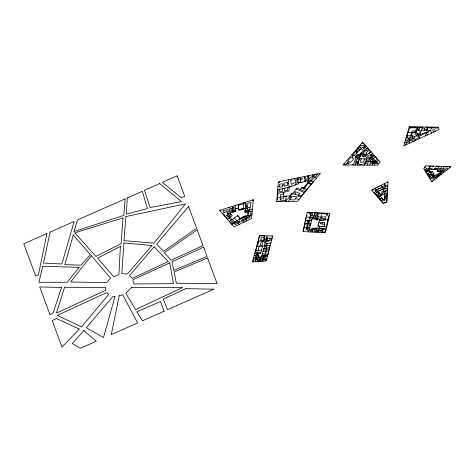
<?xml version="1.0" encoding="UTF-8"?>
<svg xmlns="http://www.w3.org/2000/svg" width="475" height="475" viewBox="0 0 475 475"><rect width="100%" height="100%" fill="white"/><g stroke="black" fill="none" stroke-linecap="round" stroke-linejoin="round"><path stroke-width="0.71" d="M291.81 179.087L291.81 180.049L290.558 180.405L291.389 184.336L295.777 182.281L295.123 179.182L294.185 179.366L294.067 178.624M279.466 186.111L279.478 184.353L282.281 183.665L282.536 186.461L279.508 187.263L279.466 186.111L277.976 186.533M245.397 210.431L245.474 202.208L246.555 207.89L243.568 208.561M383.325 189.068L383.331 188.516L384.121 188.397L384.067 189.436L383.551 189.543M282.684 188.617L282.655 191.277L279.644 191.888L279.799 189.264M291.876 186.206L291.876 185.909L289.026 186.717M384.655 199.108L384.608 200.551L384.091 200.812L380.392 196.193M384.346 199.173L384.584 194.269M283.717 196.567L283.913 192.138M383.468 191.259L383.58 189.014M385.023 188.729L385.178 186.028L386.27 185.832L386.335 185.197L385.522 185.404L384.572 183.498M386.05 196.021L385.528 196.127M387.214 188.29L386.484 201.75L383.468 203.128L378.551 197.416M383.794 191.199L383.705 192.85L382.25 193.135L382.149 194.738M284.762 188.153L284.59 190.926L287.512 190.291L287.803 187.477M250.782 211.387L250.604 214.083L251.97 213.845M244.862 202.403L244.791 203.324L244.197 203.484L244.263 202.593M249.624 211.601L249.737 210.063L248.597 210.205L248.467 211.814M384.762 191.027L384.708 191.746L385.682 191.556L385.753 190.849M276.759 201.596L278.356 181.842L320.435 173.232L297.356 201.513L276.759 201.596L285.588 200.112M247.451 210.057L247.594 208.377L245.409 208.84M250.105 215.769L249.589 215.858L249.476 216.772L248.146 217.069L247.54 215.626L247.897 211.921M248.455 215.472L248.271 213.079L248.686 213.026L248.805 211.755M250.159 215.181L249.939 217.532L245.991 219.462M278.16 189.632L277.37 199.803L276.895 199.898M279.698 181.569L279.597 182.412L278.291 182.643M261.167 240.967L261.113 242.844L260.674 243.117L260.567 245.029L259.973 246.145M266.249 248.146L266.16 248.74L263.649 248.71L263.328 250.046L266.386 249.814M428.984 165.959L428.919 166.416L429.727 166.428M257.248 253.644L257.135 254.357L256.304 254.44L256.464 253.697M269.046 240.308L268.197 241.33L266.113 241.567M286.336 201.56L286.71 199.381L287.375 199.346L288.693 198.247L289.512 195.967M249.203 210.128L249.28 209.73M256.001 258.887L257.189 258.816L256.928 259.7L254.802 259.843L255.057 258.988L256.001 258.887L256.185 257.949M262.627 240.849L262.319 242.41L262.687 242.594L261.547 246.044M322.341 222.49L321.979 224.289L324.829 224.075L324.253 226.421M327.928 219.836L328.795 215.507L329.424 215.454M257.765 253.614L257.503 254.885L256.518 255.455M264.634 235.802L263.429 241.448L263.993 241.425L263.833 241.989L265.192 241.941M285.279 201.56L286.473 196.009L290.587 195.955M267.17 235.867L266.172 240.487L271.664 240.148M264.474 248.306L265.02 245.801L270.311 245.403M266.528 248.122L266.908 246.388L265.27 246.543L265.02 245.801M304.867 223.951L304.843 222.935M318.927 228.131L318.636 229.425L317.751 228.914L318.012 228.137M269.61 238.486L269.456 239.162L271.261 239.056L271.552 238.07L266.6 238.515M262.248 240.878L262.438 240.065L260.585 240.19L261.351 237.72L264.237 237.66M257.64 253.62L257.961 252.463L255.782 252.575L255.485 253.757M266.071 245.723L266.635 243.348M265.448 251.245L265.216 252.231L266.356 252.1L265.762 253.602L262.889 253.864L262.313 254.321M266.059 251.198L266.511 249.298L269.367 249.084M263.293 256.969L261.612 256.868L263.726 248.372L269.681 247.843M263.898 255.212L265.798 254.743L265.715 255.075M309.641 183.439L309.522 183.944L310.086 184.193L310.43 183.807M322.056 228.428L320.465 228.101L319.532 231.248L321.195 231.307L322.056 228.428L325.333 228.552L325.945 228.101L327.798 220.471L327.245 219.836M253.769 258.097L252.955 261.458L253.341 261.856M264.569 258.988L262.907 259.843L263.809 257.866L263.483 257.877L263.738 257.046L263.328 256.815L262.2 261.28M308.988 227.329L309.077 226.979L307.96 227.377M308.542 231.836L312.687 217.229M255.758 250.907L259.552 236.271L260.235 235.832L264.593 235.992M257.521 246.305L258.827 241.158M255.954 257.961L256.595 255.455M255.342 261.725L255.835 259.789M257.978 255.378L258.436 253.567M258.424 261.523L258.56 260.995M254.648 253.81L260.65 253.424L262.544 245.979M305.11 223.939L303.406 230.666L303.703 231.586M312.592 230.262L307.224 230.138L307.533 229.104L305.811 229.401L306.054 228.54L306.785 228.517L307.064 227.418M321.504 226.409L321.421 226.723L323.327 226.415M258.05 250.764L259.219 246.192M259.184 259.029L260.068 259L258.946 260.977L258.121 261.007L259.641 257.26L260.965 257.414M324.104 224.129L324.556 222.383L321.45 222.532L321.07 223.826L320.31 223.838L320.631 222.573L318.772 222.662M318.185 232.328L319.74 226.403L318.155 224.895M310.846 231.954L311.826 228.237L319.283 228.131M374.306 165.11L374.977 162.575L378.462 160.2M255.586 255.508L255.069 257.42L256.108 257.337M255.318 259.813L255.039 260.852L255.586 260.757M267.651 254.927L268.713 250.996M362.122 165.057L362.211 164.736L359.225 164.712L359.112 165.039M259.867 261.434L261.108 256.88L267.407 256.684M306.529 223.868L306.69 223.28L309.094 222.846L309.32 222.49L308.732 222.377L309.409 220.685M307.242 227.412L308.233 223.784M424.009 130.263L424.668 128.096L422.228 128.113M314.788 212.604L313.013 219.04L316.172 218.916M312.111 232.02L313.156 228.22M326.883 213.922L326.414 215.228L327.613 215.258L327.685 213.566L327.162 213.21L326.883 213.922L318.553 213.513L317.181 218.488L314.284 218.601L315.305 215.217L314.569 215.252L315.121 213.334L315.905 213.334L316.219 212.669M319.556 219.83L317.739 226.397L326.913 226.427M321.925 232.518L323.042 228.463M262.907 261.238L263.393 259.475M357.586 158.852L358.874 158.864L357.859 161.678L355.728 161.601L356.725 158.828L357.586 158.852L358.031 157.29L359.438 157.308L360.317 154.886M320.013 219.83L321.955 212.954M408.173 132.626L409.521 127.894L417.145 127.787M322.008 216.974L321.551 218.577L324.556 218.53L324.348 219.29L325.339 219.29M406.956 135.785L407.859 132.614M265.483 256.743L265.133 257.961L263.607 257.45M266.428 240.469L265.567 243.449L270.946 242.951M317.959 212.758L315.911 219.824L328.421 219.836M263.957 256.043L263.827 256.47L265.834 256.346L266.036 255.71L264.147 255.58L263.957 256.043L261.844 256.108M268.993 247.902L269.717 245.444M307.61 223.25L308.121 221.51L309.166 221.445M256.987 261.618L258.869 255.33L254.172 255.586M314.022 232.115L315.21 228.19M374.217 162.533L373.944 163.412L372.774 163.406M316.059 228.166L315.715 229.253L314.878 229.283M310.003 212.972L309.593 214.261L310.893 214.338L311.457 213.085M417.442 126.855L415.079 134.318L420.102 134.502L422.613 126.95M444.042 166.393L442.463 171.362L439.791 173.286M411.32 135.826L412.318 132.721M317.134 219.83L317.526 218.613L318.761 218.565L319.283 216.648L317.692 216.636M417.317 134.401L417.668 133.309L419.425 133.297L420.417 130.625L417.169 130.494L416.349 133.327L417.668 133.309M314.391 228.202L313.85 229.876L312.704 229.847M357.473 165.033L360.757 154.892L356.891 154.838L353.436 165.015M438.021 171.374L438.152 170.976L439.054 170.988L438.924 171.374M267.455 238.509L267.692 237.767L266.475 237.726L266.036 238.883L263.975 238.901M413.826 132.757L414.438 130.886L412.175 130.851L411.297 132.697M418.653 130.566L419.763 127.241M307.052 220.703L307.242 220.127L308.02 220.228L307.776 220.697M308.352 220.697L308.18 221.208L307.295 221.166L307.497 220.697M308.934 220.691L309.148 220.044L310.169 220.073L309.961 220.685L311.19 220.679L311.754 218.827L312.36 218.322L310.941 217.17L310.038 218.797L308.988 218.803L311 215.062L312.253 215.021L312.954 213.21L307.046 212.729M355.068 165.021L356.208 161.619M361.321 158.828L360.222 162.106L363.452 162.112L364.64 158.888M414.693 132.774L415.726 129.705L417.092 129.693L417.952 127.258L422.418 127.532M288.699 201.548L291.502 193.242L301.756 196.122M426.146 127.015L426.016 127.413L427.53 127.431M315.727 232.204L317.104 228.137M360.614 154.886L358.061 162.391L356.482 162.361L356.185 163.234L358.061 163.204M405.543 145.053L407.33 140.155M430.433 166.001L429.572 168.53L432.113 168.595L431.852 169.314M323.914 219.83L323.689 220.495L319.319 220.685M439.808 171.368L440.307 169.902L441.892 169.818L442.302 168.649L439.327 168.595L438.9 169.848L440.307 169.902M440.753 168.595L441.53 166.321M441.845 171.368L442.005 170.893L440.604 170.905L440.42 171.368M410.685 135.82L411.754 132.709M325.149 219.836L326.177 216.855L320.809 217.01M369.633 165.086L371.028 161.084L365.988 160.942M352.355 165.009L352.587 164.35L353.667 164.332M357.135 165.033L357.598 163.715L358.465 163.727L358.767 162.848L358.174 162.854M364.551 165.062L366.688 158.929L359.492 158.798M372.18 165.098L373.403 161.589L370.856 161.565M366.777 160.948L366.445 161.874L365.667 161.862M367.246 165.074L368.707 160.96M433.853 169.349L434.055 168.779L438.063 168.809M434.702 168.785L434.969 168.037L436.109 168.067L435.818 168.791M438.971 166.244L437.154 171.374L442.463 171.362L443.585 172.538M406.933 138.023L407.728 135.791M408.933 138.047L408.405 139.513L409.503 139.549M426.497 130.304L427.672 127.039M357.705 154.844L357.532 155.319L358.138 155.343L358.328 154.856M358.827 154.862L358.673 155.277L359.533 155.283L359.682 154.874M367.347 160.954L366.474 163.364L365.144 163.358M429.887 165.989L428.693 169.266L425.279 171.184M359.937 158.804L359.338 159.273M431.822 127.116L430.623 130.382L431.615 132.982M315.026 218.571L316.896 213.518L318.553 213.513M406.636 135.779L412.923 135.838L412.086 138.088L405.994 138.011M412.918 135.838L412.561 136.8L410.501 136.758L409.254 140.232L410.002 142.987M428.628 131.278L428.224 132.353L426.39 133.077L425.962 132.958L426.182 132.377M291.24 197.172L290.284 199.714L294.755 199.981L296.762 196.602L291.769 196.068L291.24 197.172L290.183 197.149M431.965 166.048L431.811 166.452L433.485 166.487L433.651 166.096M436.293 166.173L436.151 166.547L437.552 166.565L437.718 166.208M439.553 166.262L438.823 166.666M445.71 166.44L445.538 166.891L447.545 166.98L447.753 166.499M366.136 158.917L365.97 159.339L366.546 159.339M419.413 134.478L420.227 134.128M370.001 161.031L369.847 161.393L368.564 161.352M220.014 210.882L220.388 210.134M266.576 245.682L267.283 243.289M295.028 194.233L295.771 193.159L294.601 192.577L295.438 191.668L299.915 193.545L298.389 195.178M298.573 195.231L297.938 196.151L300.954 197.101M376.046 162.498L375.392 163.382L376.681 163.608L377.708 162.569L376.895 161.737L376.046 162.498L375.517 162.207M352.978 155.141L352.058 156.317L353.127 156.768L352.236 157.896L351.096 157.243L347.641 160.972L350.348 162.545L353.952 159.006L352.236 157.896M300.158 189.483L302.035 187.197L307.052 189.632M307.657 182.513L308.661 181.29L309.694 181.788L309.403 182.103L309.759 183.107L310.703 183.51L312.17 183.362M356.921 151.733L355.876 153.009L356.25 153.188M304.303 188.302L305.318 187.073L304.992 186.847L306.648 185.458L306.339 185.297L307.764 183.647L309.136 183.202M292.481 193.515L297.035 188.1L305.306 191.775M310.276 180.494L313.411 176.759L316.427 178.143M359.492 146.674L356.113 150.403L356.689 150.694L359.812 147.024M311.202 184.163L304.79 191.544M352.497 154.963L355.912 151.044M311.368 181.011L314.545 177.401M303.472 187.898L308.091 182.715M310.412 180.553L310.05 180.951L311.404 181.61L311.772 181.207M313.09 181.83L312.942 182.412M354.113 155.551L361.232 148.586L365.673 145.564M348.763 161.5L345.562 164.979L343.9 163.94M301.079 195.932L304.202 192.589L296.252 189.032M304.938 188.611L304.309 189.198L303.127 188.735L303.501 188.296L302.605 187.868L302.147 188.343L301.352 188.029M439.589 173.126L438.781 173.844L438.455 173.601M436.691 175.127L439.286 172.882L441.174 174.402M310.139 223.683L310.858 223.072M440.764 174.076L441.127 173.779L440.592 173.286L440.171 173.595M376.01 189.786L375.03 190.558L375.404 191.075L377.548 189.745L377.097 188.955L376.01 189.786L375.143 188.243M429.946 178.843L436.353 174.877L438.496 176.474M435.973 177.341L435.545 177.668L436.264 178.208M436.287 177.632L438.134 176.207M373.243 161.072L374.745 159.915L373.878 159.006L372.287 159.968M378.818 192.197L378.569 192.387L380.73 194.904L380.992 194.732M443.27 172.211L441.714 171.902M229.324 221.528L237.672 215.448L240.326 218.559M362.087 155.384L364.212 153.835L363.624 153.176L362.847 153.728L362.401 153.211L366.237 150.427L366.587 150.818L368.386 149.566L367.389 148.479M372.566 153.449L369.948 155.331L369.532 154.791L367.81 155.937L367.288 155.978L366.439 154.957M222.377 213.59L226.943 211.114L227.501 214.688M369.491 159.416L370.642 158.597L371.005 159L372.655 157.819L371.919 157.059L370.28 158.217L370.642 158.597M372.275 157.433L374.597 155.776M371.064 151.733L363.458 157.041L360.394 153.348L367.905 148.117M376.883 158.395L376.562 158.614L375.968 157.967L376.313 157.736M224.918 216.493L229.888 213.02L235.867 211.304L235.101 205.485M378.409 188.765L379.406 188.076L379.513 188.427L380.885 188.165L380.653 187.399L384.851 185.476L384.162 183.706M364.848 154.773L366.789 153.431L366.1 152.6L369.271 150.361L370.732 151.964M377.554 159.161L373.825 161.732L371.818 159.434M374.068 155.171L367.971 159.357L365.032 155.942M251.875 214.884L244.589 216.131L241.995 217.419L231.824 224.384L237.429 220.56L239.109 224.485M224.123 215.579L224.859 215.074L224.17 214.474L223.523 214.896M226.07 217.805L228.243 216.321L228.944 217.051L230.019 216.327L228.695 214.819L227.567 215.644L228.243 216.321M230.262 222.597L233.522 220.37L232.477 219.236M230.987 223.428L234.181 221.243L235.048 222.175M375.119 160.841L376.348 161.637M375.571 156.887L370.411 160.384L368.861 158.745M362.953 156.435L364.384 155.462L363.808 154.791L364.456 154.322L365.554 155.58M366.498 157.652L367.644 156.875L368.457 157.795L371.017 156.014L370.292 155.082M374.288 193.183L374.27 192.624M374.84 193.824L379.246 190.837L377.678 186.966M379.466 199.167L381.621 197.707M239.507 217.603L238.931 217.995L239.881 218.868M378.171 197.671L381.573 195.409L378.237 191.52L376.918 192.417M227.222 219.123L232.233 215.763L229.888 213.02L229.069 207.391M375.571 161.34L375.897 161.12M361.511 154.69L362.199 154.232L361.059 152.885M238.343 216.238L237.833 216.57L237.12 215.846M382.595 198.9L382.274 199.114L381.971 198.71L382.274 198.508M373.973 192.814L377.061 190.825L377.886 191.467M290.92 194.958L292.974 193.658M381.087 201.044L383.889 199.263L387.131 198.615M427.999 175.643L428.866 175.132L429.174 175.679L429.608 175.417L428.99 174.45L428.569 174.717L428.866 175.132M227.222 212.895L228.386 212.206L228.018 209.659L222.917 210.597L224.04 212.402M255.295 251.394L256.162 250.877M425.101 170.887L425.82 170.881M426.022 172.395C426.568 171.576 427.957 171.713 426.627 172.057M427.203 171.73L428.474 171.018M427.067 174.111L432.315 171.16L434.132 174.147L428.866 177.074M429.263 174.907L431.276 173.779L431.627 174.925L433.675 173.393M430.213 179.283L430.908 178.891L430.588 178.481M434.281 175.774L432.701 176.647L432.226 175.881L432.749 175.59L433.028 176.047L434.103 175.477M227.388 213.952L228.22 213.501L228.6 213.922M432.772 171.908L430.231 172.953L431.276 173.779M247.54 215.626L245.729 216.612L245.462 215.982M371.83 190.344L375.298 188.492M248.146 217.069L246.246 217.96L246.739 219.1M418.76 136.468L423.237 134.419L422.863 133.546M424.703 133.042L430.623 130.382L421.527 130.215M409.497 141.117L412.282 139.876L412.989 141.603M413.345 138.427L409.254 140.232L405.401 140.083M415.542 140.422L415.144 139.448L419.259 137.625M304.374 177.555L305.354 177.418L305.502 178.131L304.641 178.754M406.202 143.1L407.782 142.482L407.651 141.954L408.464 141.651L408.565 142.179L409.67 141.752M300.248 179.853L302.207 179.117L301.94 178.256L300.058 178.921M308.091 176.255L307.372 176.742L307.592 177.537L308.376 177.496M308.352 177.395L309.059 177.133L308.845 175.602M305.098 180.779L305.835 180.268L305.662 179.402L307.711 178.701L308.198 179.645L310.876 177.05L312.954 176.504L313.411 176.759M298.252 183.124L300.74 182.246M300.77 182.388L301.447 182.145L301.53 182.542M300.651 181.812L299.452 182.228L299.535 182.673M298.128 182.388L296.002 183.107L296.115 183.712L295.088 184.448L295.207 185.036M382.173 187.785L385.124 186.788M305.122 180.898L304.131 181.236L304.208 181.563M297.89 180.933L296.928 181.254L296.632 179.117L298.662 178.475L298.876 179.461L297.706 179.823M232.898 211.785L233.397 211.63L233.421 212.004M243.479 203.912L238.284 205.426L238.676 209.38L239.845 209.202L239.887 209.754L245.415 208.424M235.553 208.893L238.545 208.02M282.435 185.268L284.086 184.805L283.973 183.136L287.553 182.121L287.69 185.197L284.169 186.093L284.086 184.805M287.63 183.801L288.752 183.487M428.925 168.631L428.106 169.254L428.955 169.694L427.732 170.757L428.984 171.261L429.347 172.081L429.982 171.38L430.469 172.199L428.693 169.266L437.849 169.415M246.192 206.281L247.291 205.984M235.808 210.847L234.769 211.12L234.816 211.607M277.721 189.733L289.067 187.192L298.383 183.92L297.397 177.947M249.838 207.243L250.491 207.1L250.954 202.332L246.97 203.478L247.505 207.676L249.838 207.243L249.915 209.618M384.382 198.336L385.397 198.128L385.445 197.19L384.418 197.386M277.418 193.456L288.883 191.128L289.067 187.192L288.438 179.776M283.836 193.871L280.612 194.524L280.149 199.773L280.885 199.607L280.962 199.025L283.712 198.681L283.913 196.876L286.389 196.412M277.056 197.909L286.473 196.009M387.665 188.201L382.725 189.187L379.204 190.742L382.725 189.187L381.158 185.22M384.459 196.335L387.279 195.783M387.38 193.729L381.787 194.803L381.983 191.526L387.547 190.523M252.231 211.12L244.696 212.515L244.815 210.532L252.415 209.166M385.136 186.55L387.772 186.075M308.613 178.547L309.73 178.362M306.47 215.407L306.969 215.359L305.116 221.677M263.892 239.275L267.544 239.162L267.36 239.958L266.261 240.059M356.268 156.679L355.3 156.756L355.021 157.516L355.983 157.516M258.026 241.223L265.483 240.623L264.32 245.866L256.648 246.359M263.002 251.429L268.874 250.984M262.069 255.348L267.864 254.915M259.997 260.959L262.319 260.805M253.496 258.115L258.121 257.824M255.419 250.925L261.387 250.557M257.872 252.825L260.852 252.641M263.518 259.053L266.849 258.851M258.263 257.343L259.641 257.26M256.268 256.708L258.495 256.577M438.591 127.828L435.587 128.185L435.741 127.918L427.411 127.769M310.513 224.212L309.67 224.253L309.278 225.768L310.098 225.726M260.49 259.16L262.123 259.071L262.248 258.584L260.686 258.43M304.623 223.963L310.662 223.66M259.902 261.298L262.23 261.179M307.919 224.918L307.123 224.954L306.565 226.753L307.426 226.735M312.479 230.678L312.865 230.66L312.271 231.42M303.846 227.567L309.67 227.299M356.03 157.373L358.031 157.29M431.312 181.082L432.618 181.034M443.252 168.88L445.063 168.821L444.529 170.466L442.736 170.495M265.958 255.977L267.603 255.924M258.376 256.969L261.108 256.88M365.322 162.842L364.177 162.872L363.85 163.863L364.966 163.869M442.801 170.299L442.142 170.697L442.664 170.733M271.445 238.438L272.11 238.432M418.974 129.61L418.03 129.616L418.327 128.832L419.205 128.903M426.728 129.663L427.447 129.657L427.791 128.683L427.084 128.672M305.324 220.715L311.659 220.673M372.845 163.192L371.076 163.198L371.432 162.106L373.219 162.118M306.785 228.517L309.367 228.517M409.082 127.258L417.305 127.282M437.433 170.59L438.182 170.198L437.57 170.192M424.294 129.236L426.871 129.271M356.452 156.132L359.848 156.18M319.224 228.362L320.387 228.38M310.608 215.751L313.898 215.822M319.806 230.512L321.421 230.547M407.55 132.608L415.56 132.792M309.166 229.324L311.523 229.383M404.747 142.369L406.434 142.417M306.126 216.998L313.506 217.259M373.095 162.474L374.977 162.575L374.086 161.553M315.905 231.681L318.315 231.83L318.678 232.352M361.813 143.183L363.345 143.343L366.296 146.739L363.452 148.752L364.788 150.29M295.682 198.592L299.06 199.423M425.018 166.773L425.636 166.98L424.899 167.984L424.276 167.752M351.85 154.731L356.375 156.37M387.303 182.127L387.962 182.37M311.428 184.27L306.838 182.133L308.91 179.841L307.984 175.78M313.322 181.943L308.91 179.841L300.853 182.792L299.755 177.46M347.688 162.67L349.089 163.364L348.317 164.166L346.946 163.477M377.174 163.121L378.504 163.857M252.237 200.076L253.223 200.688M355.353 150.67L357.325 152.006M437.362 174.545L438.93 176.142M360.074 149.601L359.646 149.287L358.779 150.064L359.147 150.409M356.689 150.694L357.847 151.543M442.587 170.97L443.971 172.235M434.684 176.172L436.614 177.935M437.641 176.587L437 176.005L436.246 176.641L436.816 177.228M271.979 235.992L272.579 236.598M380.908 195.848L380.665 195.593L379.644 196.27L379.869 196.537M440.509 172.769L440.735 173.001L441.127 172.324M360.234 145.012L361.142 145.968L362.021 145.368L362.502 145.985L363.654 145.154L364.634 146.27M229.33 217.71L229.817 218.233L229.128 218.749L228.641 218.173M368.731 153.36L369.105 153.775L370.179 153.069L369.823 152.594M366.593 149.031L364.735 146.995L363.803 147.648L363.452 147.078M359.142 146.282L363.553 151.151M359.349 146.039L361.469 148.426M238.907 219.533L239.257 219.931L241.615 218.565L241.247 217.93M234.323 217.888L236.948 220.875M377.607 191.947L377.892 192.274L376.895 192.975L376.604 192.624M380.273 198.621L380.57 198.972L380.98 198.675L380.718 198.318M375.232 193.557L378.563 197.41M230.06 217.217L232.037 219.557M230.66 220.554L230.179 219.984L230.892 219.474L231.331 220.067M379.679 196.668L379.216 196.977M375.612 193.295L378.878 197.202M319.295 173.464L319.77 174.046M446.227 170.489L445.692 169.807L446.084 168.589L447.551 168.607L447.925 169.171M429.376 176.789L430.469 178.547M426.698 170.382L427.019 170.911L426.348 171.261L426.045 170.751M429.822 174.592L430.136 175.115L430.641 174.824L430.35 174.301M433.521 174.491L434.56 176.243M430.409 176.219L431.46 177.988M429.81 176.552L430.225 176.32M449.035 166.535L449.748 167.764M378.646 186.479L379.697 185.951M242.749 217.045L243.194 217.983L244.233 217.485L243.8 216.523M426.39 133.077L427.257 135.001M241.995 217.419L244.073 222.134M419.651 138.522L418.089 134.918L412.912 137.352L414.384 140.956M416.664 135.583L416.997 136.373L424.585 132.733L425.737 135.702M244.589 216.131L246.608 220.928M435.308 131.272L434.673 129.717L432.66 129.871L433.479 132.115M376.817 190.196L377.061 190.825M414.147 136.77L415.144 139.448M312.55 174.842L312.954 176.504M304.148 176.563L305.193 181.201M232.144 206.417L232.952 212.141M236.342 208.667L238.515 207.753L238.195 204.505L238.771 210.318L243.58 209.273L243.455 202.843M241.187 209.439L241.158 208.679L242.493 208.382L242.505 209.125M246.947 211.084L246.941 211.702L245.438 212.022L245.486 211.387L246.947 211.084M233.302 207.385L233.296 207.753L230.494 208.638L230.529 209.499L234.246 208.4L234.104 207.136L233.302 207.385M127.241 197.962L126.439 214.124L147.434 208.584L142.34 191.277L127.241 197.962M387.992 181.777L386.965 201.899L383.277 203.579L371.569 190.042L387.992 181.777M120.389 246.418L118.922 274.544L113.733 276.8L97.607 258.133L120.389 246.418M384.524 192.874L384.465 193.717L385.379 193.562L385.367 192.767L384.524 192.874M123.904 242.986L121.766 273.594L127.27 274.117L152.012 245.504L123.904 242.986M123.007 217.906L121.077 243.723L95.897 256.363L74.795 232.821L123.007 217.906M125.899 216.547L124.034 240.653L153.906 243.147L185.464 203.882L125.899 216.547M125.157 198.882L123.773 215.418L73.946 231.568L77.556 219.955L125.157 198.882M253.312 199.732L251.518 218.607L234.021 226.896L219.581 210.389L253.312 199.732M313.838 175.21L313.779 175.792L315.839 176.652L317.324 174.747L317.282 174.147L313.838 175.21M265.02 259.647L264.902 260.419L265.572 260.401L265.751 259.57L265.02 259.647M46.906 233.522L38.469 274.817L35.696 276.046L23.75 243.776L46.906 233.522M119.225 295.759L111.257 334.602L137.613 322.941L122.681 294.749L119.225 295.759M50.071 232.121L43.504 263.114L61.851 263.993L74.13 221.469L50.071 232.121M307.159 212.23L302.985 231.551L325.476 232.703L329.911 213.346L307.159 212.23M42.762 266.255L38.95 282.298L67.254 282.233L79.23 267.348L42.762 266.255M318.303 230.203L318.149 230.844L315.928 230.803L316.154 230.048L318.303 230.203M325.636 229.431L325.001 231.984L322.454 232.103L323.148 229.467L325.636 229.431M272.733 236.01L266.291 261.018L252.474 261.909L259.516 235.677L272.733 236.01M114.962 296.727L103.485 337.529L86.278 327.738L112.878 296.537L114.962 296.727M73.298 235.024L64.814 264.628L81.088 265.181L90.286 254.594L73.298 235.024M409.242 126.706L403.738 145.89L439.001 129.562L438.449 127.235L409.242 126.706M64.612 287.262L56.406 313.138L105.806 290.195L105.492 287.423L64.612 287.262M61.53 287.452L53.081 313.138L49.976 314.64L39.728 286.947L61.53 287.452M425.707 165.864L423.67 168.542L431.71 181.735L451.25 166.6L425.707 165.864M91.295 255.663L70.668 281.984L106.424 282.625L110.645 278.255L91.295 255.663M108.532 294.613L81.51 326.937L57.315 315.358L106.923 292.493L108.532 294.613M188.545 206.56L156.697 244.12L163.62 251.334L196.585 228.279L188.545 206.56M154.143 246.81L129.509 275.619L132.246 278.392L168.239 261.541L154.143 246.81M362.698 142.156L343.015 164.973L377.269 165.122L380.166 162.153L362.698 142.156M434.055 177.306L432.624 178.309L433.081 179.402L434.287 178.82L434.037 178.095L434.512 177.638L434.055 177.306M83.921 330.553L72.289 343.478L80.34 348.294L96.253 341.246L83.921 330.553M79.23 329.038L62.011 347.16L52.203 320.643L56.418 318.476L79.23 329.038M131.605 287.375L125.881 293.295L135.583 309.617L182.703 287.464L131.605 287.375M440.07 174.592L439.203 175.299L438.508 174.723L439.423 173.987L440.07 174.592M378.284 193.652L377.732 194.043L378.64 195.647L379.495 195.1L378.284 193.652M197.172 229.87L164.421 252.694L171.19 260.247L202.991 245.587L197.172 229.87M231.058 214.391L229.354 215.567L231.064 214.397M372.465 155.099L371.646 155.622L371.319 155.183L372.115 154.672L372.465 155.099M426.883 168.376L425.089 169.403L425.416 169.955L427.233 168.922L426.883 168.376M428.711 173.5L428.141 173.826L427.838 173.292L428.373 173.007L428.711 173.5M239.774 221.095L235.653 223.084L235.523 222.745L234.335 223.274L234.988 224.687L240.273 222.175L239.774 221.095M244.898 218.815L241.288 220.519L241.71 221.599L245.373 219.907L244.898 218.815M245.254 217.71L244.75 217.948L244.601 217.55L246.056 216.879L246.21 217.259L245.254 217.71M203.549 247.107L172.098 261.784L173.684 270.459L206.993 256.405L203.549 247.107M185.844 288.64L163.311 299.09L167.527 309.694L213.898 289.168L185.844 288.64M169.712 262.853L132.863 279.817L133.855 283.949L173.452 283.67L169.712 262.853M159.731 183.576L144.412 190.356L150.148 207.557L181.414 201.554L159.731 183.576M177.181 175.851L162.373 182.406L181.325 197.766L184.733 196.252L177.181 175.851M164.112 311.208L142.494 320.779L136.764 311.838L160.431 301.572L164.112 311.208M207.557 257.925L174.093 272.015L176.356 283.231L217.093 283.688L207.557 257.925M234.436 210.556L230.803 211.678L230.713 210.799L234.371 209.647L234.436 210.556"/></g></svg>
